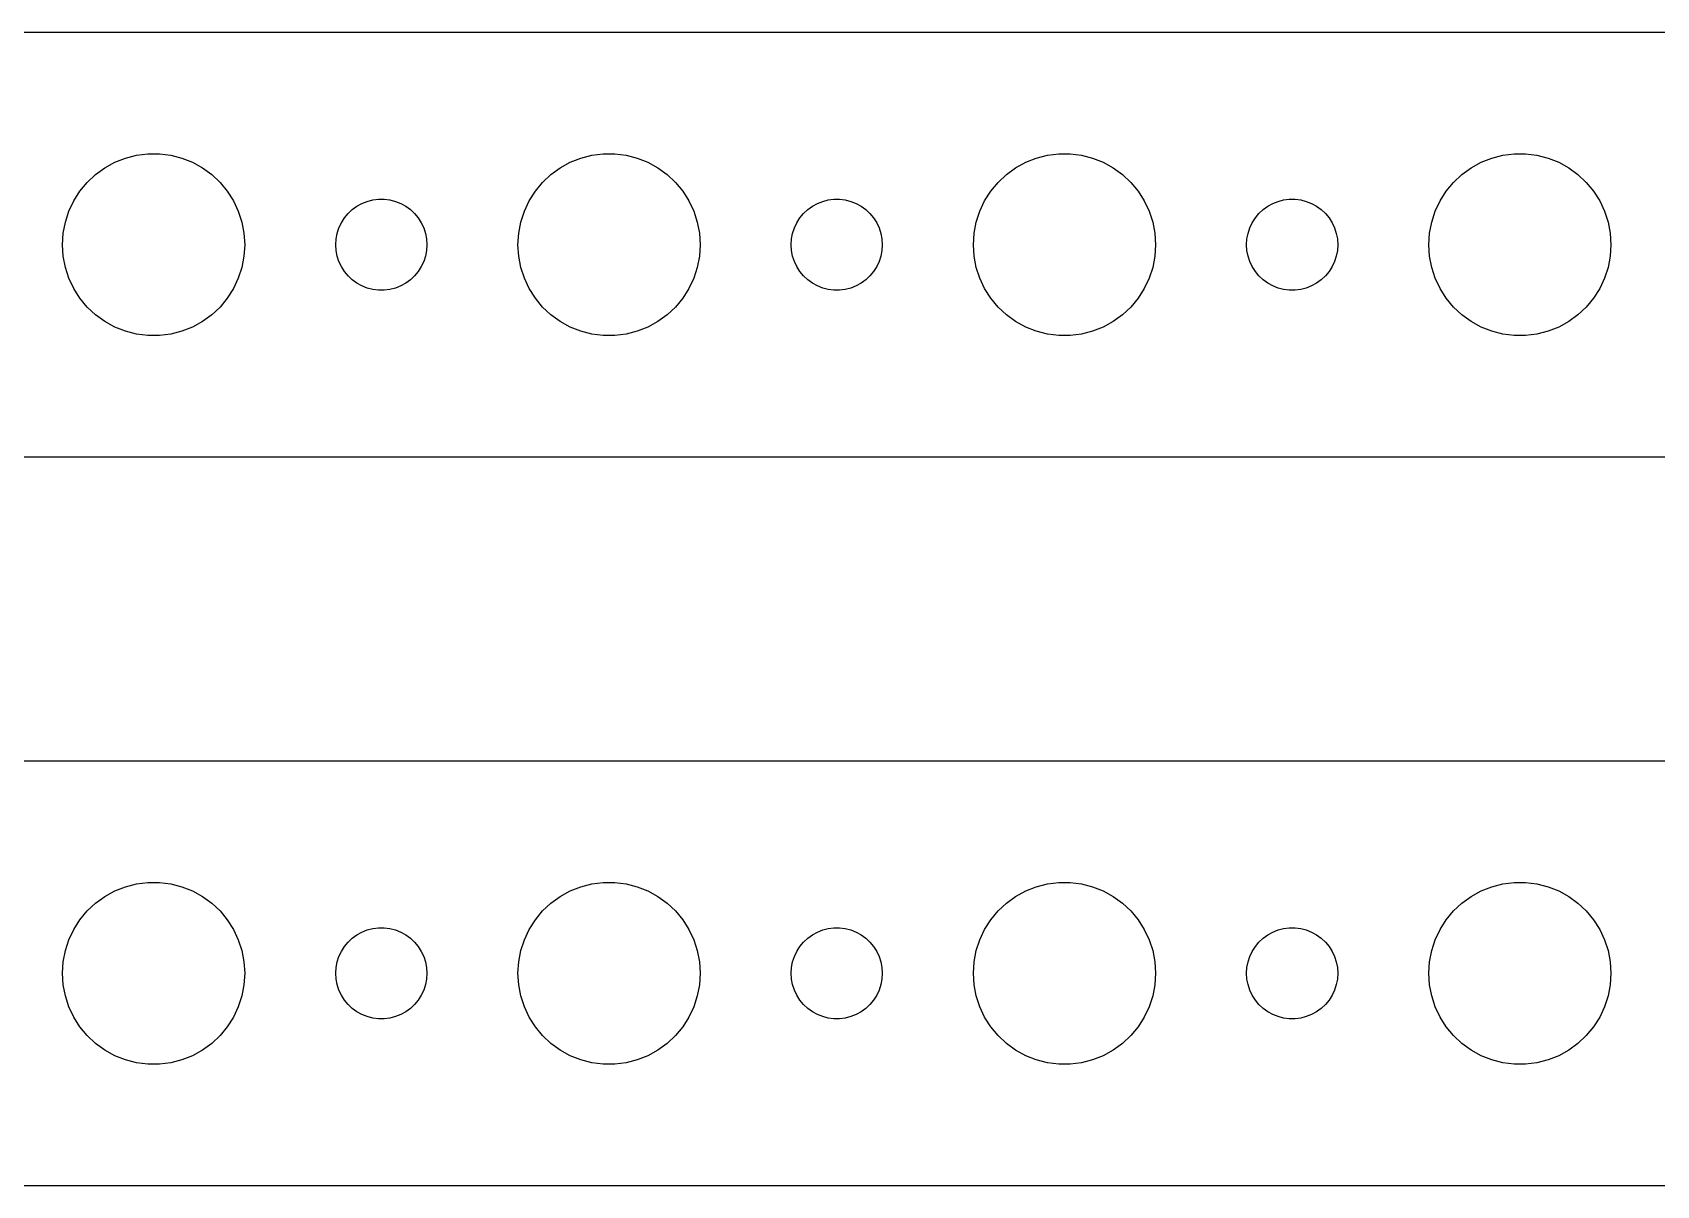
# Model space of a CAD drawing. Header units: metres. Extents: x -187 to 187, y 41 to 79.
# Drawn here: x 41 to 94.5, y 41 to 79 of the extents above; entities that cross this region are included whole.
import ezdxf

# ---------------------------------------------------------------- set-up
doc = ezdxf.new("R2010")
doc.units = ezdxf.units.M

msp = doc.modelspace()

# ---------------------------------------------------------------- linework, layer by layer
for p, q in [((182.314, 78.9901), (-182.314, 78.9901)), ((44.0729, 74.8532), (44.4379, 74.9469)), ((44.4379, 74.9469), (44.8116, 74.9941)), ((44.8116, 74.9941), (45.1884, 74.9941)), ((45.1884, 74.9941), (45.5621, 74.9469)), ((45.5621, 74.9469), (45.927, 74.8532)), ((59.0729, 74.8532), (59.4379, 74.9469)), ((59.4379, 74.9469), (59.8116, 74.9941)), ((59.8116, 74.9941), (60.1884, 74.9941)), ((60.1884, 74.9941), (60.5621, 74.9469)), ((60.5621, 74.9469), (60.927, 74.8532)), ((74.073, 74.8532), (74.4379, 74.9469)), ((74.4379, 74.9469), (74.8116, 74.9941)), ((74.8116, 74.9941), (75.1884, 74.9941)), ((75.1884, 74.9941), (75.5621, 74.9469)), ((75.5621, 74.9469), (75.927, 74.8532)), ((89.073, 74.8532), (89.4379, 74.9469)), ((89.4379, 74.9469), (89.8116, 74.9941)), ((89.8116, 74.9941), (90.1884, 74.9941)), ((90.1884, 74.9941), (90.5621, 74.9469)), ((90.5621, 74.9469), (90.927, 74.8532)), ((43.0877, 74.3115), (43.3925, 74.533)), ((43.3925, 74.533), (43.7227, 74.7145)), ((43.7227, 74.7145), (44.0729, 74.8532)), ((45.927, 74.8532), (46.2773, 74.7145)), ((46.2773, 74.7145), (46.6075, 74.533)), ((46.6075, 74.533), (46.9123, 74.3115)), ((58.0877, 74.3115), (58.3925, 74.533)), ((58.3925, 74.533), (58.7227, 74.7145)), ((58.7227, 74.7145), (59.0729, 74.8532)), ((60.927, 74.8532), (61.2773, 74.7145)), ((61.2773, 74.7145), (61.6075, 74.533)), ((61.6075, 74.533), (61.9123, 74.3115)), ((73.0877, 74.3115), (73.3925, 74.533)), ((73.3925, 74.533), (73.7227, 74.7145)), ((73.7227, 74.7145), (74.073, 74.8532)), ((75.927, 74.8532), (76.2773, 74.7145)), ((76.2773, 74.7145), (76.6075, 74.533)), ((76.6075, 74.533), (76.9123, 74.3115)), ((88.0877, 74.3115), (88.3925, 74.533)), ((88.3925, 74.533), (88.7227, 74.7145)), ((88.7227, 74.7145), (89.073, 74.8532)), ((90.927, 74.8532), (91.2773, 74.7145)), ((91.2773, 74.7145), (91.6075, 74.533)), ((91.6075, 74.533), (91.9123, 74.3115)), ((42.5729, 73.7634), (42.8131, 74.0536)), ((42.8131, 74.0536), (43.0877, 74.3115)), ((46.9123, 74.3115), (47.1869, 74.0536)), ((47.1869, 74.0536), (47.427, 73.7634)), ((57.5729, 73.7634), (57.8131, 74.0536)), ((57.8131, 74.0536), (58.0877, 74.3115)), ((61.9123, 74.3115), (62.1869, 74.0536)), ((62.1869, 74.0536), (62.427, 73.7634)), ((72.573, 73.7634), (72.8131, 74.0536)), ((72.8131, 74.0536), (73.0877, 74.3115)), ((76.9123, 74.3115), (77.1869, 74.0536)), ((77.1869, 74.0536), (77.427, 73.7634)), ((87.573, 73.7634), (87.8131, 74.0536)), ((87.8131, 74.0536), (88.0877, 74.3115)), ((91.9123, 74.3115), (92.1869, 74.0536)), ((92.1869, 74.0536), (92.427, 73.7634)), ((42.2107, 73.1044), (42.3711, 73.4453)), ((42.3711, 73.4453), (42.5729, 73.7634)), ((47.427, 73.7634), (47.6289, 73.4453)), ((47.6289, 73.4453), (47.7893, 73.1044)), ((51.6963, 73.2665), (51.8613, 73.3572)), ((51.8613, 73.3572), (52.0365, 73.4266)), ((52.0365, 73.4266), (52.2189, 73.4734)), ((52.2189, 73.4734), (52.4058, 73.497)), ((52.4058, 73.497), (52.5942, 73.497)), ((52.5942, 73.497), (52.7811, 73.4734)), ((52.7811, 73.4734), (52.9635, 73.4266)), ((52.9635, 73.4266), (53.1387, 73.3572)), ((53.1387, 73.3572), (53.3037, 73.2665)), ((57.2107, 73.1044), (57.3711, 73.4453)), ((57.3711, 73.4453), (57.5729, 73.7634)), ((62.427, 73.7634), (62.6289, 73.4453)), ((62.6289, 73.4453), (62.7893, 73.1044)), ((66.6963, 73.2665), (66.8613, 73.3572)), ((66.8613, 73.3572), (67.0365, 73.4266)), ((67.0365, 73.4266), (67.2189, 73.4734)), ((67.2189, 73.4734), (67.4058, 73.497)), ((67.4058, 73.497), (67.5942, 73.497)), ((67.5942, 73.497), (67.7811, 73.4734)), ((67.7811, 73.4734), (67.9635, 73.4266)), ((67.9635, 73.4266), (68.1387, 73.3572)), ((68.1387, 73.3572), (68.3037, 73.2665)), ((72.2107, 73.1044), (72.3711, 73.4453)), ((72.3711, 73.4453), (72.573, 73.7634)), ((77.427, 73.7634), (77.6289, 73.4453)), ((77.6289, 73.4453), (77.7893, 73.1044)), ((81.6963, 73.2665), (81.8613, 73.3572)), ((81.8613, 73.3572), (82.0365, 73.4266)), ((82.0365, 73.4266), (82.2189, 73.4734)), ((82.2189, 73.4734), (82.4058, 73.497)), ((82.4058, 73.497), (82.5942, 73.497)), ((82.5942, 73.497), (82.7811, 73.4734)), ((82.7811, 73.4734), (82.9635, 73.4266)), ((82.9635, 73.4266), (83.1387, 73.3572)), ((83.1387, 73.3572), (83.3037, 73.2665)), ((87.2107, 73.1044), (87.3711, 73.4453)), ((87.3711, 73.4453), (87.573, 73.7634)), ((92.427, 73.7634), (92.6289, 73.4453)), ((92.6289, 73.4453), (92.7893, 73.1044)), ((42.0942, 72.7461), (42.2107, 73.1044)), ((47.7893, 73.1044), (47.9057, 72.7461)), ((51.1855, 72.7226), (51.2865, 72.8817)), ((51.2865, 72.8817), (51.4065, 73.0268)), ((51.4065, 73.0268), (51.5439, 73.1558)), ((51.5439, 73.1558), (51.6963, 73.2665)), ((53.3037, 73.2665), (53.4561, 73.1558)), ((53.4561, 73.1558), (53.5934, 73.0268)), ((53.5934, 73.0268), (53.7135, 72.8817)), ((53.7135, 72.8817), (53.8145, 72.7226)), ((57.0942, 72.7461), (57.2107, 73.1044)), ((62.7893, 73.1044), (62.9057, 72.7461)), ((66.1855, 72.7226), (66.2865, 72.8817)), ((66.2865, 72.8817), (66.4065, 73.0268)), ((66.4065, 73.0268), (66.5439, 73.1558)), ((66.5439, 73.1558), (66.6963, 73.2665)), ((68.3037, 73.2665), (68.4561, 73.1558)), ((68.4561, 73.1558), (68.5934, 73.0268)), ((68.5934, 73.0268), (68.7135, 72.8817)), ((68.7135, 72.8817), (68.8145, 72.7226)), ((72.0943, 72.7461), (72.2107, 73.1044)), ((77.7893, 73.1044), (77.9057, 72.7461)), ((81.1855, 72.7226), (81.2865, 72.8817)), ((81.2865, 72.8817), (81.4065, 73.0268)), ((81.4065, 73.0268), (81.5439, 73.1558)), ((81.5439, 73.1558), (81.6963, 73.2665)), ((83.3037, 73.2665), (83.4561, 73.1558)), ((83.4561, 73.1558), (83.5934, 73.0268)), ((83.5934, 73.0268), (83.7135, 72.8817)), ((83.7135, 72.8817), (83.8145, 72.7226)), ((87.0943, 72.7461), (87.2107, 73.1044)), ((92.7893, 73.1044), (92.9057, 72.7461)), ((42, 72), (42.0237, 72.376)), ((42.0237, 72.376), (42.0942, 72.7461)), ((47.9057, 72.7461), (47.9763, 72.376)), ((47.9763, 72.376), (48, 72)), ((51.0118, 72.188), (51.0471, 72.373)), ((51.0471, 72.373), (51.1053, 72.5522)), ((51.1053, 72.5522), (51.1855, 72.7226)), ((53.8145, 72.7226), (53.8947, 72.5522)), ((53.8947, 72.5522), (53.9529, 72.373)), ((53.9529, 72.373), (53.9882, 72.188)), ((57, 72), (57.0237, 72.376)), ((57.0237, 72.376), (57.0942, 72.7461)), ((62.9057, 72.7461), (62.9763, 72.376)), ((62.9763, 72.376), (63, 72)), ((66.0118, 72.188), (66.0471, 72.373)), ((66.0471, 72.373), (66.1053, 72.5522)), ((66.1053, 72.5522), (66.1855, 72.7226)), ((68.8145, 72.7226), (68.8947, 72.5522)), ((68.8947, 72.5522), (68.9529, 72.373)), ((68.9529, 72.373), (68.9882, 72.188)), ((72, 72), (72.0237, 72.376)), ((72.0237, 72.376), (72.0943, 72.7461)), ((77.9057, 72.7461), (77.9763, 72.376)), ((77.9763, 72.376), (78, 72)), ((81.0118, 72.188), (81.0471, 72.373)), ((81.0471, 72.373), (81.1053, 72.5522)), ((81.1053, 72.5522), (81.1855, 72.7226)), ((83.8145, 72.7226), (83.8947, 72.5522)), ((83.8947, 72.5522), (83.9529, 72.373)), ((83.9529, 72.373), (83.9882, 72.188)), ((87, 72), (87.0237, 72.376)), ((87.0237, 72.376), (87.0943, 72.7461)), ((92.9057, 72.7461), (92.9763, 72.376)), ((92.9763, 72.376), (93, 72)), ((42.0237, 71.624), (42, 72)), ((48, 72), (47.9763, 71.624)), ((51, 72), (51.0118, 72.188)), ((51.0118, 71.812), (51, 72)), ((51.0471, 71.627), (51.0118, 71.812)), ((53.9882, 71.812), (53.9529, 71.627)), ((53.9882, 72.188), (54, 72)), ((54, 72), (53.9882, 71.812)), ((57.0237, 71.624), (57, 72)), ((63, 72), (62.9763, 71.624)), ((66, 72), (66.0118, 72.188)), ((66.0118, 71.812), (66, 72)), ((66.0471, 71.627), (66.0118, 71.812)), ((68.9882, 71.812), (68.9529, 71.627)), ((68.9882, 72.188), (69, 72)), ((69, 72), (68.9882, 71.812)), ((72.0237, 71.624), (72, 72)), ((78, 72), (77.9763, 71.624)), ((81, 72), (81.0118, 72.188)), ((81.0118, 71.812), (81, 72)), ((81.0471, 71.627), (81.0118, 71.812)), ((83.9882, 71.812), (83.9529, 71.627)), ((83.9882, 72.188), (84, 72)), ((84, 72), (83.9882, 71.812)), ((87.0237, 71.624), (87, 72)), ((93, 72), (92.9763, 71.624)), ((42.0942, 71.2539), (42.0237, 71.624)), ((42.2107, 70.8956), (42.0942, 71.2539)), ((47.9057, 71.2539), (47.7893, 70.8956)), ((47.9763, 71.624), (47.9057, 71.2539)), ((51.1053, 71.4478), (51.0471, 71.627)), ((51.1855, 71.2774), (51.1053, 71.4478)), ((51.2865, 71.1183), (51.1855, 71.2774)), ((53.8145, 71.2774), (53.7135, 71.1183)), ((53.8947, 71.4478), (53.8145, 71.2774)), ((53.9529, 71.627), (53.8947, 71.4478)), ((57.0942, 71.2539), (57.0237, 71.624)), ((57.2107, 70.8956), (57.0942, 71.2539)), ((62.9057, 71.2539), (62.7893, 70.8956)), ((62.9763, 71.624), (62.9057, 71.2539)), ((66.1053, 71.4478), (66.0471, 71.627)), ((66.1855, 71.2774), (66.1053, 71.4478)), ((66.2865, 71.1183), (66.1855, 71.2774)), ((68.8145, 71.2774), (68.7135, 71.1183)), ((68.8947, 71.4478), (68.8145, 71.2774)), ((68.9529, 71.627), (68.8947, 71.4478)), ((72.0943, 71.2539), (72.0237, 71.624)), ((72.2107, 70.8956), (72.0943, 71.2539)), ((77.9057, 71.2539), (77.7893, 70.8956)), ((77.9763, 71.624), (77.9057, 71.2539)), ((81.1053, 71.4478), (81.0471, 71.627)), ((81.1855, 71.2774), (81.1053, 71.4478)), ((81.2865, 71.1183), (81.1855, 71.2774)), ((83.8145, 71.2774), (83.7135, 71.1183)), ((83.8947, 71.4478), (83.8145, 71.2774)), ((83.9529, 71.627), (83.8947, 71.4478)), ((87.0943, 71.2539), (87.0237, 71.624)), ((87.2107, 70.8956), (87.0943, 71.2539)), ((92.9057, 71.2539), (92.7893, 70.8956)), ((92.9763, 71.624), (92.9057, 71.2539)), ((42.3711, 70.5547), (42.2107, 70.8956)), ((47.7893, 70.8956), (47.6289, 70.5547)), ((51.4065, 70.9732), (51.2865, 71.1183)), ((51.5439, 70.8442), (51.4065, 70.9732)), ((51.6963, 70.7335), (51.5439, 70.8442)), ((51.8613, 70.6428), (51.6963, 70.7335)), ((52.0365, 70.5734), (51.8613, 70.6428)), ((53.1387, 70.6428), (52.9635, 70.5734)), ((53.3037, 70.7335), (53.1387, 70.6428)), ((53.4561, 70.8442), (53.3037, 70.7335)), ((53.5934, 70.9732), (53.4561, 70.8442)), ((53.7135, 71.1183), (53.5934, 70.9732)), ((57.3711, 70.5547), (57.2107, 70.8956)), ((62.7893, 70.8956), (62.6289, 70.5547)), ((66.4065, 70.9732), (66.2865, 71.1183)), ((66.5439, 70.8442), (66.4065, 70.9732)), ((66.6963, 70.7335), (66.5439, 70.8442)), ((66.8613, 70.6428), (66.6963, 70.7335)), ((67.0365, 70.5734), (66.8613, 70.6428)), ((68.1387, 70.6428), (67.9635, 70.5734)), ((68.3037, 70.7335), (68.1387, 70.6428)), ((68.4561, 70.8442), (68.3037, 70.7335)), ((68.5934, 70.9732), (68.4561, 70.8442)), ((68.7135, 71.1183), (68.5934, 70.9732)), ((72.3711, 70.5547), (72.2107, 70.8956)), ((77.7893, 70.8956), (77.6289, 70.5547)), ((81.4065, 70.9732), (81.2865, 71.1183)), ((81.5439, 70.8442), (81.4065, 70.9732)), ((81.6963, 70.7335), (81.5439, 70.8442)), ((81.8613, 70.6428), (81.6963, 70.7335)), ((82.0365, 70.5734), (81.8613, 70.6428)), ((83.1387, 70.6428), (82.9635, 70.5734)), ((83.3037, 70.7335), (83.1387, 70.6428)), ((83.4561, 70.8442), (83.3037, 70.7335)), ((83.5934, 70.9732), (83.4561, 70.8442)), ((83.7135, 71.1183), (83.5934, 70.9732)), ((87.3711, 70.5547), (87.2107, 70.8956)), ((92.7893, 70.8956), (92.6289, 70.5547)), ((42.5729, 70.2366), (42.3711, 70.5547)), ((42.8131, 69.9464), (42.5729, 70.2366)), ((47.427, 70.2366), (47.1869, 69.9464)), ((47.6289, 70.5547), (47.427, 70.2366)), ((52.2189, 70.5266), (52.0365, 70.5734)), ((52.4058, 70.503), (52.2189, 70.5266)), ((52.5942, 70.503), (52.4058, 70.503)), ((52.7811, 70.5266), (52.5942, 70.503)), ((52.9635, 70.5734), (52.7811, 70.5266)), ((57.5729, 70.2366), (57.3711, 70.5547)), ((57.8131, 69.9464), (57.5729, 70.2366)), ((62.427, 70.2366), (62.1869, 69.9464)), ((62.6289, 70.5547), (62.427, 70.2366)), ((67.2189, 70.5266), (67.0365, 70.5734)), ((67.4058, 70.503), (67.2189, 70.5266)), ((67.5942, 70.503), (67.4058, 70.503)), ((67.7811, 70.5266), (67.5942, 70.503)), ((67.9635, 70.5734), (67.7811, 70.5266)), ((72.573, 70.2366), (72.3711, 70.5547)), ((72.8131, 69.9464), (72.573, 70.2366)), ((77.427, 70.2366), (77.1869, 69.9464)), ((77.6289, 70.5547), (77.427, 70.2366)), ((82.2189, 70.5266), (82.0365, 70.5734)), ((82.4058, 70.503), (82.2189, 70.5266)), ((82.5942, 70.503), (82.4058, 70.503)), ((82.7811, 70.5266), (82.5942, 70.503)), ((82.9635, 70.5734), (82.7811, 70.5266)), ((87.573, 70.2366), (87.3711, 70.5547)), ((87.8131, 69.9464), (87.573, 70.2366)), ((92.427, 70.2366), (92.1869, 69.9464)), ((92.6289, 70.5547), (92.427, 70.2366)), ((43.0877, 69.6885), (42.8131, 69.9464)), ((43.3925, 69.467), (43.0877, 69.6885)), ((46.9123, 69.6885), (46.6075, 69.467)), ((47.1869, 69.9464), (46.9123, 69.6885)), ((58.0877, 69.6885), (57.8131, 69.9464)), ((58.3925, 69.467), (58.0877, 69.6885)), ((61.9123, 69.6885), (61.6075, 69.467)), ((62.1869, 69.9464), (61.9123, 69.6885)), ((73.0877, 69.6885), (72.8131, 69.9464)), ((73.3925, 69.467), (73.0877, 69.6885)), ((76.9123, 69.6885), (76.6075, 69.467)), ((77.1869, 69.9464), (76.9123, 69.6885)), ((88.0877, 69.6885), (87.8131, 69.9464)), ((88.3925, 69.467), (88.0877, 69.6885)), ((91.9123, 69.6885), (91.6075, 69.467)), ((92.1869, 69.9464), (91.9123, 69.6885)), ((43.7227, 69.2855), (43.3925, 69.467)), ((44.0729, 69.1468), (43.7227, 69.2855)), ((44.4379, 69.0531), (44.0729, 69.1468)), ((44.8116, 69.0059), (44.4379, 69.0531)), ((45.1884, 69.0059), (44.8116, 69.0059)), ((45.5621, 69.0531), (45.1884, 69.0059)), ((45.927, 69.1468), (45.5621, 69.0531)), ((46.2773, 69.2855), (45.927, 69.1468)), ((46.6075, 69.467), (46.2773, 69.2855)), ((58.7227, 69.2855), (58.3925, 69.467)), ((59.0729, 69.1468), (58.7227, 69.2855)), ((59.4379, 69.0531), (59.0729, 69.1468)), ((59.8116, 69.0059), (59.4379, 69.0531)), ((60.1884, 69.0059), (59.8116, 69.0059)), ((60.5621, 69.0531), (60.1884, 69.0059)), ((60.927, 69.1468), (60.5621, 69.0531)), ((61.2773, 69.2855), (60.927, 69.1468)), ((61.6075, 69.467), (61.2773, 69.2855)), ((73.7227, 69.2855), (73.3925, 69.467)), ((74.073, 69.1468), (73.7227, 69.2855)), ((74.4379, 69.0531), (74.073, 69.1468)), ((74.8116, 69.0059), (74.4379, 69.0531)), ((75.1884, 69.0059), (74.8116, 69.0059)), ((75.5621, 69.0531), (75.1884, 69.0059)), ((75.927, 69.1468), (75.5621, 69.0531)), ((76.2773, 69.2855), (75.927, 69.1468)), ((76.6075, 69.467), (76.2773, 69.2855)), ((88.7227, 69.2855), (88.3925, 69.467)), ((89.073, 69.1468), (88.7227, 69.2855)), ((89.4379, 69.0531), (89.073, 69.1468)), ((89.8116, 69.0059), (89.4379, 69.0531)), ((90.1884, 69.0059), (89.8116, 69.0059)), ((90.5621, 69.0531), (90.1884, 69.0059)), ((90.927, 69.1468), (90.5621, 69.0531)), ((91.2773, 69.2855), (90.927, 69.1468)), ((91.6075, 69.467), (91.2773, 69.2855)), ((-182.314, 65.0099), (182.314, 65.0099)), ((182.314, 54.9901), (-182.314, 54.9901)), ((43.7227, 50.7145), (44.0729, 50.8532)), ((44.0729, 50.8532), (44.4379, 50.9469)), ((44.4379, 50.9469), (44.8116, 50.9941)), ((44.8116, 50.9941), (45.1884, 50.9941)), ((45.1884, 50.9941), (45.5621, 50.9469)), ((45.5621, 50.9469), (45.927, 50.8532)), ((45.927, 50.8532), (46.2773, 50.7145)), ((58.7227, 50.7145), (59.0729, 50.8532)), ((59.0729, 50.8532), (59.4379, 50.9469)), ((59.4379, 50.9469), (59.8116, 50.9941)), ((59.8116, 50.9941), (60.1884, 50.9941)), ((60.1884, 50.9941), (60.5621, 50.9469)), ((60.5621, 50.9469), (60.927, 50.8532)), ((60.927, 50.8532), (61.2773, 50.7145)), ((73.7227, 50.7145), (74.073, 50.8532)), ((74.073, 50.8532), (74.4379, 50.9469)), ((74.4379, 50.9469), (74.8116, 50.9941)), ((74.8116, 50.9941), (75.1884, 50.9941)), ((75.1884, 50.9941), (75.5621, 50.9469)), ((75.5621, 50.9469), (75.927, 50.8532)), ((75.927, 50.8532), (76.2773, 50.7145)), ((88.7227, 50.7145), (89.073, 50.8532)), ((89.073, 50.8532), (89.4379, 50.9469)), ((89.4379, 50.9469), (89.8116, 50.9941)), ((89.8116, 50.9941), (90.1884, 50.9941)), ((90.1884, 50.9941), (90.5621, 50.9469)), ((90.5621, 50.9469), (90.927, 50.8532)), ((90.927, 50.8532), (91.2773, 50.7145)), ((42.8131, 50.0536), (43.0877, 50.3115)), ((43.0877, 50.3115), (43.3925, 50.533)), ((43.3925, 50.533), (43.7227, 50.7145)), ((46.2773, 50.7145), (46.6075, 50.533)), ((46.6075, 50.533), (46.9123, 50.3115)), ((46.9123, 50.3115), (47.1869, 50.0536)), ((57.8131, 50.0536), (58.0877, 50.3115)), ((58.0877, 50.3115), (58.3925, 50.533)), ((58.3925, 50.533), (58.7227, 50.7145)), ((61.2773, 50.7145), (61.6075, 50.533)), ((61.6075, 50.533), (61.9123, 50.3115)), ((61.9123, 50.3115), (62.1869, 50.0536)), ((72.8131, 50.0536), (73.0877, 50.3115)), ((73.0877, 50.3115), (73.3925, 50.533)), ((73.3925, 50.533), (73.7227, 50.7145)), ((76.2773, 50.7145), (76.6075, 50.533)), ((76.6075, 50.533), (76.9123, 50.3115)), ((76.9123, 50.3115), (77.1869, 50.0536)), ((87.8131, 50.0536), (88.0877, 50.3115)), ((88.0877, 50.3115), (88.3925, 50.533)), ((88.3925, 50.533), (88.7227, 50.7145)), ((91.2773, 50.7145), (91.6075, 50.533)), ((91.6075, 50.533), (91.9123, 50.3115)), ((91.9123, 50.3115), (92.1869, 50.0536)), ((42.3711, 49.4453), (42.5729, 49.7634)), ((42.5729, 49.7634), (42.8131, 50.0536)), ((47.1869, 50.0536), (47.427, 49.7634)), ((47.427, 49.7634), (47.6289, 49.4453)), ((57.3711, 49.4453), (57.5729, 49.7634)), ((57.5729, 49.7634), (57.8131, 50.0536)), ((62.1869, 50.0536), (62.427, 49.7634)), ((62.427, 49.7634), (62.6289, 49.4453)), ((72.3711, 49.4453), (72.573, 49.7634)), ((72.573, 49.7634), (72.8131, 50.0536)), ((77.1869, 50.0536), (77.427, 49.7634)), ((77.427, 49.7634), (77.6289, 49.4453)), ((87.3711, 49.4453), (87.573, 49.7634)), ((87.573, 49.7634), (87.8131, 50.0536)), ((92.1869, 50.0536), (92.427, 49.7634)), ((92.427, 49.7634), (92.6289, 49.4453)), ((42.2107, 49.1044), (42.3711, 49.4453)), ((47.6289, 49.4453), (47.7893, 49.1044)), ((51.5439, 49.1558), (51.6963, 49.2665)), ((51.6963, 49.2665), (51.8613, 49.3572)), ((51.8613, 49.3572), (52.0365, 49.4266)), ((52.0365, 49.4266), (52.2189, 49.4734)), ((52.2189, 49.4734), (52.4058, 49.497)), ((52.4058, 49.497), (52.5942, 49.497)), ((52.5942, 49.497), (52.7811, 49.4734)), ((52.7811, 49.4734), (52.9635, 49.4266)), ((52.9635, 49.4266), (53.1387, 49.3572)), ((53.1387, 49.3572), (53.3037, 49.2665)), ((53.3037, 49.2665), (53.4561, 49.1558)), ((57.2107, 49.1044), (57.3711, 49.4453)), ((62.6289, 49.4453), (62.7893, 49.1044)), ((66.5439, 49.1558), (66.6963, 49.2665)), ((66.6963, 49.2665), (66.8613, 49.3572)), ((66.8613, 49.3572), (67.0365, 49.4266)), ((67.0365, 49.4266), (67.2189, 49.4734)), ((67.2189, 49.4734), (67.4058, 49.497)), ((67.4058, 49.497), (67.5942, 49.497)), ((67.5942, 49.497), (67.7811, 49.4734)), ((67.7811, 49.4734), (67.9635, 49.4266)), ((67.9635, 49.4266), (68.1387, 49.3572)), ((68.1387, 49.3572), (68.3037, 49.2665)), ((68.3037, 49.2665), (68.4561, 49.1558)), ((72.2107, 49.1044), (72.3711, 49.4453)), ((77.6289, 49.4453), (77.7893, 49.1044)), ((81.5439, 49.1558), (81.6963, 49.2665)), ((81.6963, 49.2665), (81.8613, 49.3572)), ((81.8613, 49.3572), (82.0365, 49.4266)), ((82.0365, 49.4266), (82.2189, 49.4734)), ((82.2189, 49.4734), (82.4058, 49.497)), ((82.4058, 49.497), (82.5942, 49.497)), ((82.5942, 49.497), (82.7811, 49.4734)), ((82.7811, 49.4734), (82.9635, 49.4266)), ((82.9635, 49.4266), (83.1387, 49.3572)), ((83.1387, 49.3572), (83.3037, 49.2665)), ((83.3037, 49.2665), (83.4561, 49.1558)), ((87.2107, 49.1044), (87.3711, 49.4453)), ((92.6289, 49.4453), (92.7893, 49.1044)), ((42.0237, 48.376), (42.0942, 48.7461)), ((42.0942, 48.7461), (42.2107, 49.1044)), ((47.7893, 49.1044), (47.9057, 48.7461)), ((47.9057, 48.7461), (47.9763, 48.376)), ((51.1053, 48.5522), (51.1855, 48.7226)), ((51.1855, 48.7226), (51.2865, 48.8817)), ((51.2865, 48.8817), (51.4065, 49.0268)), ((51.4065, 49.0268), (51.5439, 49.1558)), ((53.4561, 49.1558), (53.5934, 49.0268)), ((53.5934, 49.0268), (53.7135, 48.8817)), ((53.7135, 48.8817), (53.8145, 48.7226)), ((53.8145, 48.7226), (53.8947, 48.5522)), ((57.0237, 48.376), (57.0942, 48.7461)), ((57.0942, 48.7461), (57.2107, 49.1044)), ((62.7893, 49.1044), (62.9057, 48.7461)), ((62.9057, 48.7461), (62.9763, 48.376)), ((66.1053, 48.5522), (66.1855, 48.7226)), ((66.1855, 48.7226), (66.2865, 48.8817)), ((66.2865, 48.8817), (66.4065, 49.0268)), ((66.4065, 49.0268), (66.5439, 49.1558)), ((68.4561, 49.1558), (68.5934, 49.0268)), ((68.5934, 49.0268), (68.7135, 48.8817)), ((68.7135, 48.8817), (68.8145, 48.7226)), ((68.8145, 48.7226), (68.8947, 48.5522)), ((72.0237, 48.376), (72.0943, 48.7461)), ((72.0943, 48.7461), (72.2107, 49.1044)), ((77.7893, 49.1044), (77.9057, 48.7461)), ((77.9057, 48.7461), (77.9763, 48.376)), ((81.1053, 48.5522), (81.1855, 48.7226)), ((81.1855, 48.7226), (81.2865, 48.8817)), ((81.2865, 48.8817), (81.4065, 49.0268)), ((81.4065, 49.0268), (81.5439, 49.1558)), ((83.4561, 49.1558), (83.5934, 49.0268)), ((83.5934, 49.0268), (83.7135, 48.8817)), ((83.7135, 48.8817), (83.8145, 48.7226)), ((83.8145, 48.7226), (83.8947, 48.5522)), ((87.0237, 48.376), (87.0943, 48.7461)), ((87.0943, 48.7461), (87.2107, 49.1044)), ((92.7893, 49.1044), (92.9057, 48.7461)), ((92.9057, 48.7461), (92.9763, 48.376)), ((42, 48), (42.0237, 48.376)), ((47.9763, 48.376), (48, 48)), ((51, 48), (51.0118, 48.188)), ((51.0118, 48.188), (51.0471, 48.373)), ((51.0471, 48.373), (51.1053, 48.5522)), ((53.8947, 48.5522), (53.9529, 48.373)), ((53.9529, 48.373), (53.9882, 48.188)), ((53.9882, 48.188), (54, 48)), ((57, 48), (57.0237, 48.376)), ((62.9763, 48.376), (63, 48)), ((66, 48), (66.0118, 48.188)), ((66.0118, 48.188), (66.0471, 48.373)), ((66.0471, 48.373), (66.1053, 48.5522)), ((68.8947, 48.5522), (68.9529, 48.373)), ((68.9529, 48.373), (68.9882, 48.188)), ((68.9882, 48.188), (69, 48)), ((72, 48), (72.0237, 48.376)), ((77.9763, 48.376), (78, 48)), ((81, 48), (81.0118, 48.188)), ((81.0118, 48.188), (81.0471, 48.373)), ((81.0471, 48.373), (81.1053, 48.5522)), ((83.8947, 48.5522), (83.9529, 48.373)), ((83.9529, 48.373), (83.9882, 48.188)), ((83.9882, 48.188), (84, 48)), ((87, 48), (87.0237, 48.376)), ((92.9763, 48.376), (93, 48)), ((42.0237, 47.624), (42, 48)), ((42.0942, 47.2539), (42.0237, 47.624)), ((47.9763, 47.624), (47.9057, 47.2539)), ((48, 48), (47.9763, 47.624)), ((51.0118, 47.812), (51, 48)), ((51.0471, 47.627), (51.0118, 47.812)), ((51.1053, 47.4478), (51.0471, 47.627)), ((53.9529, 47.627), (53.8947, 47.4478)), ((53.9882, 47.812), (53.9529, 47.627)), ((54, 48), (53.9882, 47.812)), ((57.0237, 47.624), (57, 48)), ((57.0942, 47.2539), (57.0237, 47.624)), ((62.9763, 47.624), (62.9057, 47.2539)), ((63, 48), (62.9763, 47.624)), ((66.0118, 47.812), (66, 48)), ((66.0471, 47.627), (66.0118, 47.812)), ((66.1053, 47.4478), (66.0471, 47.627)), ((68.9529, 47.627), (68.8947, 47.4478)), ((68.9882, 47.812), (68.9529, 47.627)), ((69, 48), (68.9882, 47.812)), ((72.0237, 47.624), (72, 48)), ((72.0943, 47.2539), (72.0237, 47.624)), ((77.9763, 47.624), (77.9057, 47.2539)), ((78, 48), (77.9763, 47.624)), ((81.0118, 47.812), (81, 48)), ((81.0471, 47.627), (81.0118, 47.812)), ((81.1053, 47.4478), (81.0471, 47.627)), ((83.9529, 47.627), (83.8947, 47.4478)), ((83.9882, 47.812), (83.9529, 47.627)), ((84, 48), (83.9882, 47.812)), ((87.0237, 47.624), (87, 48)), ((87.0943, 47.2539), (87.0237, 47.624)), ((92.9763, 47.624), (92.9057, 47.2539)), ((93, 48), (92.9763, 47.624)), ((42.2107, 46.8956), (42.0942, 47.2539)), ((47.9057, 47.2539), (47.7893, 46.8956)), ((51.1855, 47.2774), (51.1053, 47.4478)), ((51.2865, 47.1183), (51.1855, 47.2774)), ((51.4065, 46.9732), (51.2865, 47.1183)), ((53.7135, 47.1183), (53.5934, 46.9732)), ((53.8145, 47.2774), (53.7135, 47.1183)), ((53.8947, 47.4478), (53.8145, 47.2774)), ((57.2107, 46.8956), (57.0942, 47.2539)), ((62.9057, 47.2539), (62.7893, 46.8956)), ((66.1855, 47.2774), (66.1053, 47.4478)), ((66.2865, 47.1183), (66.1855, 47.2774)), ((66.4065, 46.9732), (66.2865, 47.1183)), ((68.7135, 47.1183), (68.5934, 46.9732)), ((68.8145, 47.2774), (68.7135, 47.1183)), ((68.8947, 47.4478), (68.8145, 47.2774)), ((72.2107, 46.8956), (72.0943, 47.2539)), ((77.9057, 47.2539), (77.7893, 46.8956)), ((81.1855, 47.2774), (81.1053, 47.4478)), ((81.2865, 47.1183), (81.1855, 47.2774)), ((81.4065, 46.9732), (81.2865, 47.1183)), ((83.7135, 47.1183), (83.5934, 46.9732)), ((83.8145, 47.2774), (83.7135, 47.1183)), ((83.8947, 47.4478), (83.8145, 47.2774)), ((87.2107, 46.8956), (87.0943, 47.2539)), ((92.9057, 47.2539), (92.7893, 46.8956)), ((42.3711, 46.5547), (42.2107, 46.8956)), ((42.5729, 46.2366), (42.3711, 46.5547)), ((47.6289, 46.5547), (47.427, 46.2366)), ((47.7893, 46.8956), (47.6289, 46.5547)), ((51.5439, 46.8442), (51.4065, 46.9732)), ((51.6963, 46.7335), (51.5439, 46.8442)), ((51.8613, 46.6428), (51.6963, 46.7335)), ((52.0365, 46.5734), (51.8613, 46.6428)), ((52.2189, 46.5266), (52.0365, 46.5734)), ((52.9635, 46.5734), (52.7811, 46.5266)), ((53.1387, 46.6428), (52.9635, 46.5734)), ((53.3037, 46.7335), (53.1387, 46.6428)), ((53.4561, 46.8442), (53.3037, 46.7335)), ((53.5934, 46.9732), (53.4561, 46.8442)), ((57.3711, 46.5547), (57.2107, 46.8956)), ((57.5729, 46.2366), (57.3711, 46.5547)), ((62.6289, 46.5547), (62.427, 46.2366)), ((62.7893, 46.8956), (62.6289, 46.5547)), ((66.5439, 46.8442), (66.4065, 46.9732)), ((66.6963, 46.7335), (66.5439, 46.8442)), ((66.8613, 46.6428), (66.6963, 46.7335)), ((67.0365, 46.5734), (66.8613, 46.6428)), ((67.2189, 46.5266), (67.0365, 46.5734)), ((67.9635, 46.5734), (67.7811, 46.5266)), ((68.1387, 46.6428), (67.9635, 46.5734)), ((68.3037, 46.7335), (68.1387, 46.6428)), ((68.4561, 46.8442), (68.3037, 46.7335)), ((68.5934, 46.9732), (68.4561, 46.8442)), ((72.3711, 46.5547), (72.2107, 46.8956)), ((72.573, 46.2366), (72.3711, 46.5547)), ((77.6289, 46.5547), (77.427, 46.2366)), ((77.7893, 46.8956), (77.6289, 46.5547)), ((81.5439, 46.8442), (81.4065, 46.9732)), ((81.6963, 46.7335), (81.5439, 46.8442)), ((81.8613, 46.6428), (81.6963, 46.7335)), ((82.0365, 46.5734), (81.8613, 46.6428)), ((82.2189, 46.5266), (82.0365, 46.5734)), ((82.9635, 46.5734), (82.7811, 46.5266)), ((83.1387, 46.6428), (82.9635, 46.5734)), ((83.3037, 46.7335), (83.1387, 46.6428)), ((83.4561, 46.8442), (83.3037, 46.7335)), ((83.5934, 46.9732), (83.4561, 46.8442)), ((87.3711, 46.5547), (87.2107, 46.8956)), ((87.573, 46.2366), (87.3711, 46.5547)), ((92.6289, 46.5547), (92.427, 46.2366)), ((92.7893, 46.8956), (92.6289, 46.5547)), ((42.8131, 45.9464), (42.5729, 46.2366)), ((47.427, 46.2366), (47.1869, 45.9464)), ((52.4058, 46.503), (52.2189, 46.5266)), ((52.5942, 46.503), (52.4058, 46.503)), ((52.7811, 46.5266), (52.5942, 46.503)), ((57.8131, 45.9464), (57.5729, 46.2366)), ((62.427, 46.2366), (62.1869, 45.9464)), ((67.4058, 46.503), (67.2189, 46.5266)), ((67.5942, 46.503), (67.4058, 46.503)), ((67.7811, 46.5266), (67.5942, 46.503)), ((72.8131, 45.9464), (72.573, 46.2366)), ((77.427, 46.2366), (77.1869, 45.9464)), ((82.4058, 46.503), (82.2189, 46.5266)), ((82.5942, 46.503), (82.4058, 46.503)), ((82.7811, 46.5266), (82.5942, 46.503)), ((87.8131, 45.9464), (87.573, 46.2366)), ((92.427, 46.2366), (92.1869, 45.9464)), ((43.0877, 45.6885), (42.8131, 45.9464)), ((43.3925, 45.467), (43.0877, 45.6885)), ((43.7227, 45.2855), (43.3925, 45.467)), ((46.6075, 45.467), (46.2773, 45.2855)), ((46.9123, 45.6885), (46.6075, 45.467)), ((47.1869, 45.9464), (46.9123, 45.6885)), ((58.0877, 45.6885), (57.8131, 45.9464)), ((58.3925, 45.467), (58.0877, 45.6885)), ((58.7227, 45.2855), (58.3925, 45.467)), ((61.6075, 45.467), (61.2773, 45.2855)), ((61.9123, 45.6885), (61.6075, 45.467)), ((62.1869, 45.9464), (61.9123, 45.6885)), ((73.0877, 45.6885), (72.8131, 45.9464)), ((73.3925, 45.467), (73.0877, 45.6885)), ((73.7227, 45.2855), (73.3925, 45.467)), ((76.6075, 45.467), (76.2773, 45.2855)), ((76.9123, 45.6885), (76.6075, 45.467)), ((77.1869, 45.9464), (76.9123, 45.6885)), ((88.0877, 45.6885), (87.8131, 45.9464)), ((88.3925, 45.467), (88.0877, 45.6885)), ((88.7227, 45.2855), (88.3925, 45.467)), ((91.6075, 45.467), (91.2773, 45.2855)), ((91.9123, 45.6885), (91.6075, 45.467)), ((92.1869, 45.9464), (91.9123, 45.6885)), ((44.0729, 45.1468), (43.7227, 45.2855)), ((44.4379, 45.0531), (44.0729, 45.1468)), ((44.8116, 45.0059), (44.4379, 45.0531)), ((45.1884, 45.0059), (44.8116, 45.0059)), ((45.5621, 45.0531), (45.1884, 45.0059)), ((45.927, 45.1468), (45.5621, 45.0531)), ((46.2773, 45.2855), (45.927, 45.1468)), ((59.0729, 45.1468), (58.7227, 45.2855)), ((59.4379, 45.0531), (59.0729, 45.1468)), ((59.8116, 45.0059), (59.4379, 45.0531)), ((60.1884, 45.0059), (59.8116, 45.0059)), ((60.5621, 45.0531), (60.1884, 45.0059)), ((60.927, 45.1468), (60.5621, 45.0531)), ((61.2773, 45.2855), (60.927, 45.1468)), ((74.073, 45.1468), (73.7227, 45.2855)), ((74.4379, 45.0531), (74.073, 45.1468)), ((74.8116, 45.0059), (74.4379, 45.0531)), ((75.1884, 45.0059), (74.8116, 45.0059)), ((75.5621, 45.0531), (75.1884, 45.0059)), ((75.927, 45.1468), (75.5621, 45.0531)), ((76.2773, 45.2855), (75.927, 45.1468)), ((89.073, 45.1468), (88.7227, 45.2855)), ((89.4379, 45.0531), (89.073, 45.1468)), ((89.8116, 45.0059), (89.4379, 45.0531)), ((90.1884, 45.0059), (89.8116, 45.0059)), ((90.5621, 45.0531), (90.1884, 45.0059)), ((90.927, 45.1468), (90.5621, 45.0531)), ((91.2773, 45.2855), (90.927, 45.1468)), ((-182.314, 41.0099), (182.314, 41.0099))]:
    msp.add_line(p, q)

doc.saveas('drawing.dxf')
